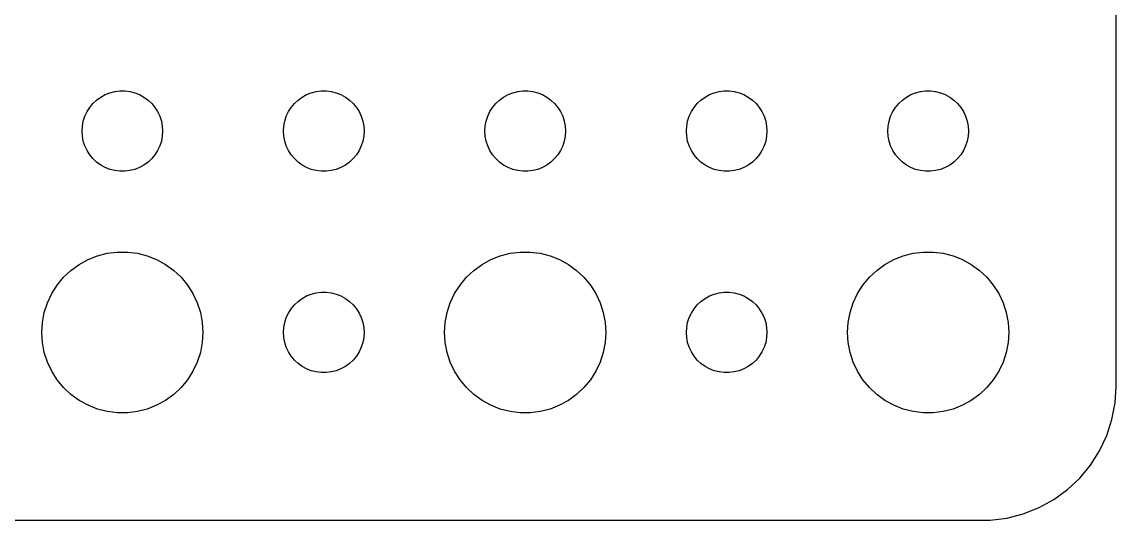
# Model space of a CAD drawing. Header units: metres. Extents: x -37 to 37, y 86 to 184.
# Drawn here: x -3.74 to 37, y 86.01 to 104.57 of the extents above; entities that cross this region are included whole.
import ezdxf

# ---------------------------------------------------------------- set-up
doc = ezdxf.new("R2010")
doc.units = ezdxf.units.M

msp = doc.modelspace()

# ---------------------------------------------------------------- linework, layer by layer
for p, q in [((37, 91), (37, 125)), ((-0.80373, 101.766), (-0.63866, 101.857)), ((-0.63866, 101.857), (-0.46352, 101.927)), ((-0.46352, 101.927), (-0.28107, 101.973)), ((-0.28107, 101.973), (-0.09418, 101.997)), ((-0.09418, 101.997), (0.09418, 101.997)), ((0.09418, 101.997), (0.28107, 101.973)), ((0.28107, 101.973), (0.46352, 101.927)), ((0.46352, 101.927), (0.63866, 101.857)), ((0.63866, 101.857), (0.80373, 101.766)), ((6.69626, 101.766), (6.86133, 101.857)), ((6.86133, 101.857), (7.03647, 101.927)), ((7.03647, 101.927), (7.21892, 101.973)), ((7.21892, 101.973), (7.40581, 101.997)), ((7.40581, 101.997), (7.59418, 101.997)), ((7.59418, 101.997), (7.78107, 101.973)), ((7.78107, 101.973), (7.96352, 101.927)), ((7.96352, 101.927), (8.13866, 101.857)), ((8.13866, 101.857), (8.30373, 101.766)), ((14.1963, 101.766), (14.3613, 101.857)), ((14.3613, 101.857), (14.5365, 101.927)), ((14.5365, 101.927), (14.7189, 101.973)), ((14.7189, 101.973), (14.9058, 101.997)), ((14.9058, 101.997), (15.0942, 101.997)), ((15.0942, 101.997), (15.2811, 101.973)), ((15.2811, 101.973), (15.4635, 101.927)), ((15.4635, 101.927), (15.6387, 101.857)), ((15.6387, 101.857), (15.8037, 101.766)), ((21.6963, 101.766), (21.8613, 101.857)), ((21.8613, 101.857), (22.0365, 101.927)), ((22.0365, 101.927), (22.2189, 101.973)), ((22.2189, 101.973), (22.4058, 101.997)), ((22.4058, 101.997), (22.5942, 101.997)), ((22.5942, 101.997), (22.7811, 101.973)), ((22.7811, 101.973), (22.9635, 101.927)), ((22.9635, 101.927), (23.1387, 101.857)), ((23.1387, 101.857), (23.3037, 101.766)), ((29.1963, 101.766), (29.3613, 101.857)), ((29.3613, 101.857), (29.5365, 101.927)), ((29.5365, 101.927), (29.7189, 101.973)), ((29.7189, 101.973), (29.9058, 101.997)), ((29.9058, 101.997), (30.0942, 101.997)), ((30.0942, 101.997), (30.2811, 101.973)), ((30.2811, 101.973), (30.4635, 101.927)), ((30.4635, 101.927), (30.6387, 101.857)), ((30.6387, 101.857), (30.8037, 101.766)), ((-1.21352, 101.382), (-1.09344, 101.527)), ((-1.09344, 101.527), (-0.95613, 101.656)), ((-0.95613, 101.656), (-0.80373, 101.766)), ((0.80373, 101.766), (0.95613, 101.656)), ((0.95613, 101.656), (1.09344, 101.527)), ((1.09344, 101.527), (1.21352, 101.382)), ((6.28647, 101.382), (6.40654, 101.527)), ((6.40654, 101.527), (6.54385, 101.656)), ((6.54385, 101.656), (6.69626, 101.766)), ((8.30373, 101.766), (8.45613, 101.656)), ((8.45613, 101.656), (8.59344, 101.527)), ((8.59344, 101.527), (8.71352, 101.382)), ((13.7865, 101.382), (13.9065, 101.527)), ((13.9065, 101.527), (14.0439, 101.656)), ((14.0439, 101.656), (14.1963, 101.766)), ((15.8037, 101.766), (15.9561, 101.656)), ((15.9561, 101.656), (16.0934, 101.527)), ((16.0934, 101.527), (16.2135, 101.382)), ((21.2865, 101.382), (21.4065, 101.527)), ((21.4065, 101.527), (21.5439, 101.656)), ((21.5439, 101.656), (21.6963, 101.766)), ((23.3037, 101.766), (23.4561, 101.656)), ((23.4561, 101.656), (23.5934, 101.527)), ((23.5934, 101.527), (23.7135, 101.382)), ((28.7865, 101.382), (28.9065, 101.527)), ((28.9065, 101.527), (29.0439, 101.656)), ((29.0439, 101.656), (29.1963, 101.766)), ((30.8037, 101.766), (30.9561, 101.656)), ((30.9561, 101.656), (31.0934, 101.527)), ((31.0934, 101.527), (31.2135, 101.382)), ((-1.45287, 100.873), (-1.39465, 101.052)), ((-1.39465, 101.052), (-1.31445, 101.223)), ((-1.31445, 101.223), (-1.21352, 101.382)), ((1.21352, 101.382), (1.31445, 101.223)), ((1.31445, 101.223), (1.39465, 101.052)), ((1.39465, 101.052), (1.45287, 100.873)), ((6.04712, 100.873), (6.10533, 101.052)), ((6.10533, 101.052), (6.18553, 101.223)), ((6.18553, 101.223), (6.28647, 101.382)), ((8.71352, 101.382), (8.81445, 101.223)), ((8.81445, 101.223), (8.89465, 101.052)), ((8.89465, 101.052), (8.95287, 100.873)), ((13.5471, 100.873), (13.6053, 101.052)), ((13.6053, 101.052), (13.6855, 101.223)), ((13.6855, 101.223), (13.7865, 101.382)), ((16.2135, 101.382), (16.3145, 101.223)), ((16.3145, 101.223), (16.3947, 101.052)), ((16.3947, 101.052), (16.4529, 100.873)), ((21.0471, 100.873), (21.1053, 101.052)), ((21.1053, 101.052), (21.1855, 101.223)), ((21.1855, 101.223), (21.2865, 101.382)), ((23.7135, 101.382), (23.8145, 101.223)), ((23.8145, 101.223), (23.8947, 101.052)), ((23.8947, 101.052), (23.9529, 100.873)), ((28.5471, 100.873), (28.6053, 101.052)), ((28.6053, 101.052), (28.6855, 101.223)), ((28.6855, 101.223), (28.7865, 101.382)), ((31.2135, 101.382), (31.3145, 101.223)), ((31.3145, 101.223), (31.3947, 101.052)), ((31.3947, 101.052), (31.4529, 100.873)), ((-1.5, 100.5), (-1.48816, 100.688)), ((-1.48816, 100.688), (-1.45287, 100.873)), ((1.45287, 100.873), (1.48816, 100.688)), ((1.48816, 100.688), (1.5, 100.5)), ((6, 100.5), (6.01183, 100.688)), ((6.01183, 100.688), (6.04712, 100.873)), ((8.95287, 100.873), (8.98816, 100.688)), ((8.98816, 100.688), (9, 100.5)), ((13.5, 100.5), (13.5118, 100.688)), ((13.5118, 100.688), (13.5471, 100.873)), ((16.4529, 100.873), (16.4882, 100.688)), ((16.4882, 100.688), (16.5, 100.5)), ((21, 100.5), (21.0118, 100.688)), ((21.0118, 100.688), (21.0471, 100.873)), ((23.9529, 100.873), (23.9882, 100.688)), ((23.9882, 100.688), (24, 100.5)), ((28.5, 100.5), (28.5118, 100.688)), ((28.5118, 100.688), (28.5471, 100.873)), ((31.4529, 100.873), (31.4882, 100.688)), ((31.4882, 100.688), (31.5, 100.5)), ((-1.48816, 100.312), (-1.5, 100.5)), ((-1.45287, 100.127), (-1.48816, 100.312)), ((1.48816, 100.312), (1.45287, 100.127)), ((1.5, 100.5), (1.48816, 100.312)), ((6.01183, 100.312), (6, 100.5)), ((6.04712, 100.127), (6.01183, 100.312)), ((8.98816, 100.312), (8.95287, 100.127)), ((9, 100.5), (8.98816, 100.312)), ((13.5118, 100.312), (13.5, 100.5)), ((13.5471, 100.127), (13.5118, 100.312)), ((16.4882, 100.312), (16.4529, 100.127)), ((16.5, 100.5), (16.4882, 100.312)), ((21.0118, 100.312), (21, 100.5)), ((21.0471, 100.127), (21.0118, 100.312)), ((23.9882, 100.312), (23.9529, 100.127)), ((24, 100.5), (23.9882, 100.312)), ((28.5118, 100.312), (28.5, 100.5)), ((28.5471, 100.127), (28.5118, 100.312)), ((31.4882, 100.312), (31.4529, 100.127)), ((31.5, 100.5), (31.4882, 100.312)), ((-1.39465, 99.9478), (-1.45287, 100.127)), ((-1.31445, 99.7774), (-1.39465, 99.9478)), ((1.39465, 99.9478), (1.31445, 99.7774)), ((1.45287, 100.127), (1.39465, 99.9478)), ((6.10533, 99.9478), (6.04712, 100.127)), ((6.18553, 99.7774), (6.10533, 99.9478)), ((8.89465, 99.9478), (8.81445, 99.7774)), ((8.95287, 100.127), (8.89465, 99.9478)), ((13.6053, 99.9478), (13.5471, 100.127)), ((13.6855, 99.7774), (13.6053, 99.9478)), ((16.3947, 99.9478), (16.3145, 99.7774)), ((16.4529, 100.127), (16.3947, 99.9478)), ((21.1053, 99.9478), (21.0471, 100.127)), ((21.1855, 99.7774), (21.1053, 99.9478)), ((23.8947, 99.9478), (23.8145, 99.7774)), ((23.9529, 100.127), (23.8947, 99.9478)), ((28.6053, 99.9478), (28.5471, 100.127)), ((28.6855, 99.7774), (28.6053, 99.9478)), ((31.3947, 99.9478), (31.3145, 99.7774)), ((31.4529, 100.127), (31.3947, 99.9478)), ((-1.21352, 99.6183), (-1.31445, 99.7774)), ((-1.09344, 99.4732), (-1.21352, 99.6183)), ((-0.95613, 99.3442), (-1.09344, 99.4732)), ((1.09344, 99.4732), (0.95613, 99.3442)), ((1.21352, 99.6183), (1.09344, 99.4732)), ((1.31445, 99.7774), (1.21352, 99.6183)), ((6.28647, 99.6183), (6.18553, 99.7774)), ((6.40654, 99.4732), (6.28647, 99.6183)), ((6.54385, 99.3442), (6.40654, 99.4732)), ((8.59344, 99.4732), (8.45613, 99.3442)), ((8.71352, 99.6183), (8.59344, 99.4732)), ((8.81445, 99.7774), (8.71352, 99.6183)), ((13.7865, 99.6183), (13.6855, 99.7774)), ((13.9065, 99.4732), (13.7865, 99.6183)), ((14.0439, 99.3442), (13.9065, 99.4732)), ((16.0934, 99.4732), (15.9561, 99.3442)), ((16.2135, 99.6183), (16.0934, 99.4732)), ((16.3145, 99.7774), (16.2135, 99.6183)), ((21.2865, 99.6183), (21.1855, 99.7774)), ((21.4065, 99.4732), (21.2865, 99.6183)), ((21.5439, 99.3442), (21.4065, 99.4732)), ((23.5934, 99.4732), (23.4561, 99.3442)), ((23.7135, 99.6183), (23.5934, 99.4732)), ((23.8145, 99.7774), (23.7135, 99.6183)), ((28.7865, 99.6183), (28.6855, 99.7774)), ((28.9065, 99.4732), (28.7865, 99.6183)), ((29.0439, 99.3442), (28.9065, 99.4732)), ((31.0934, 99.4732), (30.9561, 99.3442)), ((31.2135, 99.6183), (31.0934, 99.4732)), ((31.3145, 99.7774), (31.2135, 99.6183)), ((-0.80373, 99.2335), (-0.95613, 99.3442)), ((-0.63866, 99.1428), (-0.80373, 99.2335)), ((-0.46352, 99.0734), (-0.63866, 99.1428)), ((-0.28107, 99.0266), (-0.46352, 99.0734)), ((-0.09418, 99.003), (-0.28107, 99.0266)), ((0.09418, 99.003), (-0.09418, 99.003)), ((0.28107, 99.0266), (0.09418, 99.003)), ((0.46352, 99.0734), (0.28107, 99.0266)), ((0.63866, 99.1428), (0.46352, 99.0734)), ((0.80373, 99.2335), (0.63866, 99.1428)), ((0.95613, 99.3442), (0.80373, 99.2335)), ((6.69626, 99.2335), (6.54385, 99.3442)), ((6.86133, 99.1428), (6.69626, 99.2335)), ((7.03647, 99.0734), (6.86133, 99.1428)), ((7.21892, 99.0266), (7.03647, 99.0734)), ((7.40581, 99.003), (7.21892, 99.0266)), ((7.59418, 99.003), (7.40581, 99.003)), ((7.78107, 99.0266), (7.59418, 99.003)), ((7.96352, 99.0734), (7.78107, 99.0266)), ((8.13866, 99.1428), (7.96352, 99.0734)), ((8.30373, 99.2335), (8.13866, 99.1428)), ((8.45613, 99.3442), (8.30373, 99.2335)), ((14.1963, 99.2335), (14.0439, 99.3442)), ((14.3613, 99.1428), (14.1963, 99.2335)), ((14.5365, 99.0734), (14.3613, 99.1428)), ((14.7189, 99.0266), (14.5365, 99.0734)), ((14.9058, 99.003), (14.7189, 99.0266)), ((15.0942, 99.003), (14.9058, 99.003)), ((15.2811, 99.0266), (15.0942, 99.003)), ((15.4635, 99.0734), (15.2811, 99.0266)), ((15.6387, 99.1428), (15.4635, 99.0734)), ((15.8037, 99.2335), (15.6387, 99.1428)), ((15.9561, 99.3442), (15.8037, 99.2335)), ((21.6963, 99.2335), (21.5439, 99.3442)), ((21.8613, 99.1428), (21.6963, 99.2335)), ((22.0365, 99.0734), (21.8613, 99.1428)), ((22.2189, 99.0266), (22.0365, 99.0734)), ((22.4058, 99.003), (22.2189, 99.0266)), ((22.5942, 99.003), (22.4058, 99.003)), ((22.7811, 99.0266), (22.5942, 99.003)), ((22.9635, 99.0734), (22.7811, 99.0266)), ((23.1387, 99.1428), (22.9635, 99.0734)), ((23.3037, 99.2335), (23.1387, 99.1428)), ((23.4561, 99.3442), (23.3037, 99.2335)), ((29.1963, 99.2335), (29.0439, 99.3442)), ((29.3613, 99.1428), (29.1963, 99.2335)), ((29.5365, 99.0734), (29.3613, 99.1428)), ((29.7189, 99.0266), (29.5365, 99.0734)), ((29.9058, 99.003), (29.7189, 99.0266)), ((30.0942, 99.003), (29.9058, 99.003)), ((30.2811, 99.0266), (30.0942, 99.003)), ((30.4635, 99.0734), (30.2811, 99.0266)), ((30.6387, 99.1428), (30.4635, 99.0734)), ((30.8037, 99.2335), (30.6387, 99.1428)), ((30.9561, 99.3442), (30.8037, 99.2335)), ((-1.27733, 95.7145), (-0.92705, 95.8532)), ((-0.92705, 95.8532), (-0.56213, 95.9469)), ((-0.56213, 95.9469), (-0.18837, 95.9941)), ((-0.18837, 95.9941), (0.18837, 95.9941)), ((0.18837, 95.9941), (0.56213, 95.9469)), ((0.56213, 95.9469), (0.92705, 95.8532)), ((0.92705, 95.8532), (1.27733, 95.7145)), ((13.7227, 95.7145), (14.0729, 95.8532)), ((14.0729, 95.8532), (14.4379, 95.9469)), ((14.4379, 95.9469), (14.8116, 95.9941)), ((14.8116, 95.9941), (15.1884, 95.9941)), ((15.1884, 95.9941), (15.5621, 95.9469)), ((15.5621, 95.9469), (15.927, 95.8532)), ((15.927, 95.8532), (16.2773, 95.7145)), ((28.7227, 95.7145), (29.0729, 95.8532)), ((29.0729, 95.8532), (29.4379, 95.9469)), ((29.4379, 95.9469), (29.8116, 95.9941)), ((29.8116, 95.9941), (30.1884, 95.9941)), ((30.1884, 95.9941), (30.5621, 95.9469)), ((30.5621, 95.9469), (30.927, 95.8532)), ((30.927, 95.8532), (31.2773, 95.7145)), ((-1.91226, 95.3116), (-1.60747, 95.533)), ((-1.60747, 95.533), (-1.27733, 95.7145)), ((1.27733, 95.7145), (1.60747, 95.533)), ((1.60747, 95.533), (1.91226, 95.3116)), ((13.0877, 95.3116), (13.3925, 95.533)), ((13.3925, 95.533), (13.7227, 95.7145)), ((16.2773, 95.7145), (16.6075, 95.533)), ((16.6075, 95.533), (16.9123, 95.3116)), ((28.0877, 95.3116), (28.3925, 95.533)), ((28.3925, 95.533), (28.7227, 95.7145)), ((31.2773, 95.7145), (31.6075, 95.533)), ((31.6075, 95.533), (31.9123, 95.3116)), ((-2.42705, 94.7634), (-2.1869, 95.0536)), ((-2.1869, 95.0536), (-1.91226, 95.3116)), ((1.91226, 95.3116), (2.1869, 95.0536)), ((2.1869, 95.0536), (2.42705, 94.7634)), ((12.5729, 94.7634), (12.8131, 95.0536)), ((12.8131, 95.0536), (13.0877, 95.3116)), ((16.9123, 95.3116), (17.1869, 95.0536)), ((17.1869, 95.0536), (17.427, 94.7634)), ((27.5729, 94.7634), (27.8131, 95.0536)), ((27.8131, 95.0536), (28.0877, 95.3116)), ((31.9123, 95.3116), (32.1869, 95.0536)), ((32.1869, 95.0536), (32.427, 94.7634)), ((-2.62891, 94.4453), (-2.42705, 94.7634)), ((2.42705, 94.7634), (2.62891, 94.4453)), ((12.3711, 94.4453), (12.5729, 94.7634)), ((17.427, 94.7634), (17.6289, 94.4453)), ((27.3711, 94.4453), (27.5729, 94.7634)), ((32.427, 94.7634), (32.6289, 94.4453)), ((-2.78932, 94.1044), (-2.62891, 94.4453)), ((2.62891, 94.4453), (2.78932, 94.1044)), ((6.40654, 94.0268), (6.54385, 94.1558)), ((6.54385, 94.1558), (6.69626, 94.2665)), ((6.69626, 94.2665), (6.86133, 94.3573)), ((6.86133, 94.3573), (7.03647, 94.4266)), ((7.03647, 94.4266), (7.21892, 94.4734)), ((7.21892, 94.4734), (7.40581, 94.4971)), ((7.40581, 94.4971), (7.59418, 94.4971)), ((7.59418, 94.4971), (7.78107, 94.4734)), ((7.78107, 94.4734), (7.96352, 94.4266)), ((7.96352, 94.4266), (8.13866, 94.3573)), ((8.13866, 94.3573), (8.30373, 94.2665)), ((8.30373, 94.2665), (8.45613, 94.1558)), ((8.45613, 94.1558), (8.59344, 94.0268)), ((12.2107, 94.1044), (12.3711, 94.4453)), ((17.6289, 94.4453), (17.7893, 94.1044)), ((21.4065, 94.0268), (21.5439, 94.1558)), ((21.5439, 94.1558), (21.6963, 94.2665)), ((21.6963, 94.2665), (21.8613, 94.3573)), ((21.8613, 94.3573), (22.0365, 94.4266)), ((22.0365, 94.4266), (22.2189, 94.4734)), ((22.2189, 94.4734), (22.4058, 94.4971)), ((22.4058, 94.4971), (22.5942, 94.4971)), ((22.5942, 94.4971), (22.7811, 94.4734)), ((22.7811, 94.4734), (22.9635, 94.4266)), ((22.9635, 94.4266), (23.1387, 94.3573)), ((23.1387, 94.3573), (23.3037, 94.2665)), ((23.3037, 94.2665), (23.4561, 94.1558)), ((23.4561, 94.1558), (23.5934, 94.0268)), ((27.2107, 94.1044), (27.3711, 94.4453)), ((32.6289, 94.4453), (32.7893, 94.1044)), ((-2.97633, 93.376), (-2.90575, 93.7461)), ((-2.90575, 93.7461), (-2.78932, 94.1044)), ((2.78932, 94.1044), (2.90575, 93.7461)), ((2.90575, 93.7461), (2.97633, 93.376)), ((6.10533, 93.5522), (6.18553, 93.7226)), ((6.18553, 93.7226), (6.28647, 93.8817)), ((6.28647, 93.8817), (6.40654, 94.0268)), ((8.59344, 94.0268), (8.71352, 93.8817)), ((8.71352, 93.8817), (8.81445, 93.7226)), ((8.81445, 93.7226), (8.89465, 93.5522)), ((12.0237, 93.376), (12.0942, 93.7461)), ((12.0942, 93.7461), (12.2107, 94.1044)), ((17.7893, 94.1044), (17.9057, 93.7461)), ((17.9057, 93.7461), (17.9763, 93.376)), ((21.1053, 93.5522), (21.1855, 93.7226)), ((21.1855, 93.7226), (21.2865, 93.8817)), ((21.2865, 93.8817), (21.4065, 94.0268)), ((23.5934, 94.0268), (23.7135, 93.8817)), ((23.7135, 93.8817), (23.8145, 93.7226)), ((23.8145, 93.7226), (23.8947, 93.5522)), ((27.0237, 93.376), (27.0942, 93.7461)), ((27.0942, 93.7461), (27.2107, 94.1044)), ((32.7893, 94.1044), (32.9057, 93.7461)), ((32.9057, 93.7461), (32.9763, 93.376)), ((-3, 93), (-2.97633, 93.376)), ((2.97633, 93.376), (3, 93)), ((6.01183, 93.188), (6.04712, 93.373)), ((6.04712, 93.373), (6.10533, 93.5522)), ((8.89465, 93.5522), (8.95287, 93.373)), ((8.95287, 93.373), (8.98816, 93.188)), ((12, 93), (12.0237, 93.376)), ((17.9763, 93.376), (18, 93)), ((21.0118, 93.188), (21.0471, 93.373)), ((21.0471, 93.373), (21.1053, 93.5522)), ((23.8947, 93.5522), (23.9529, 93.373)), ((23.9529, 93.373), (23.9882, 93.188)), ((27, 93), (27.0237, 93.376)), ((32.9763, 93.376), (33, 93)), ((-2.97633, 92.624), (-3, 93)), ((3, 93), (2.97633, 92.624)), ((6, 93), (6.01183, 93.188)), ((6.01183, 92.812), (6, 93)), ((8.98816, 93.188), (9, 93)), ((9, 93), (8.98816, 92.812)), ((12.0237, 92.624), (12, 93)), ((18, 93), (17.9763, 92.624)), ((21, 93), (21.0118, 93.188)), ((21.0118, 92.812), (21, 93)), ((23.9882, 93.188), (24, 93)), ((24, 93), (23.9882, 92.812)), ((27.0237, 92.624), (27, 93)), ((33, 93), (32.9763, 92.624)), ((-2.90575, 92.2539), (-2.97633, 92.624)), ((2.97633, 92.624), (2.90575, 92.2539)), ((6.04712, 92.627), (6.01183, 92.812)), ((6.10533, 92.4478), (6.04712, 92.627)), ((8.95287, 92.627), (8.89465, 92.4478)), ((8.98816, 92.812), (8.95287, 92.627)), ((12.0942, 92.2539), (12.0237, 92.624)), ((17.9763, 92.624), (17.9057, 92.2539)), ((21.0471, 92.627), (21.0118, 92.812)), ((21.1053, 92.4478), (21.0471, 92.627)), ((23.9529, 92.627), (23.8947, 92.4478)), ((23.9882, 92.812), (23.9529, 92.627)), ((27.0942, 92.2539), (27.0237, 92.624)), ((32.9763, 92.624), (32.9057, 92.2539)), ((-2.78932, 91.8956), (-2.90575, 92.2539)), ((2.90575, 92.2539), (2.78932, 91.8956)), ((6.18553, 92.2774), (6.10533, 92.4478)), ((6.28647, 92.1183), (6.18553, 92.2774)), ((6.40654, 91.9732), (6.28647, 92.1183)), ((8.71352, 92.1183), (8.59344, 91.9732)), ((8.81445, 92.2774), (8.71352, 92.1183)), ((8.89465, 92.4478), (8.81445, 92.2774)), ((12.2107, 91.8956), (12.0942, 92.2539)), ((17.9057, 92.2539), (17.7893, 91.8956)), ((21.1855, 92.2774), (21.1053, 92.4478)), ((21.2865, 92.1183), (21.1855, 92.2774)), ((21.4065, 91.9732), (21.2865, 92.1183)), ((23.7135, 92.1183), (23.5934, 91.9732)), ((23.8145, 92.2774), (23.7135, 92.1183)), ((23.8947, 92.4478), (23.8145, 92.2774)), ((27.2107, 91.8956), (27.0942, 92.2539)), ((32.9057, 92.2539), (32.7893, 91.8956)), ((-2.62891, 91.5547), (-2.78932, 91.8956)), ((2.78932, 91.8956), (2.62891, 91.5547)), ((6.54385, 91.8442), (6.40654, 91.9732)), ((6.69626, 91.7335), (6.54385, 91.8442)), ((6.86133, 91.6428), (6.69626, 91.7335)), ((8.30373, 91.7335), (8.13866, 91.6428)), ((8.45613, 91.8442), (8.30373, 91.7335)), ((8.59344, 91.9732), (8.45613, 91.8442)), ((12.3711, 91.5547), (12.2107, 91.8956)), ((17.7893, 91.8956), (17.6289, 91.5547)), ((21.5439, 91.8442), (21.4065, 91.9732)), ((21.6963, 91.7335), (21.5439, 91.8442)), ((21.8613, 91.6428), (21.6963, 91.7335)), ((23.3037, 91.7335), (23.1387, 91.6428)), ((23.4561, 91.8442), (23.3037, 91.7335)), ((23.5934, 91.9732), (23.4561, 91.8442)), ((27.3711, 91.5547), (27.2107, 91.8956)), ((32.7893, 91.8956), (32.6289, 91.5547)), ((-2.42705, 91.2366), (-2.62891, 91.5547)), ((2.62891, 91.5547), (2.42705, 91.2366)), ((7.03647, 91.5734), (6.86133, 91.6428)), ((7.21892, 91.5266), (7.03647, 91.5734)), ((7.40581, 91.503), (7.21892, 91.5266)), ((7.59418, 91.503), (7.40581, 91.503)), ((7.78107, 91.5266), (7.59418, 91.503)), ((7.96352, 91.5734), (7.78107, 91.5266)), ((8.13866, 91.6428), (7.96352, 91.5734)), ((12.5729, 91.2366), (12.3711, 91.5547)), ((17.6289, 91.5547), (17.427, 91.2366)), ((22.0365, 91.5734), (21.8613, 91.6428)), ((22.2189, 91.5266), (22.0365, 91.5734)), ((22.4058, 91.503), (22.2189, 91.5266)), ((22.5942, 91.503), (22.4058, 91.503)), ((22.7811, 91.5266), (22.5942, 91.503)), ((22.9635, 91.5734), (22.7811, 91.5266)), ((23.1387, 91.6428), (22.9635, 91.5734)), ((27.5729, 91.2366), (27.3711, 91.5547)), ((32.6289, 91.5547), (32.427, 91.2366)), ((-2.1869, 90.9464), (-2.42705, 91.2366)), ((-1.91226, 90.6885), (-2.1869, 90.9464)), ((2.1869, 90.9464), (1.91226, 90.6885)), ((2.42705, 91.2366), (2.1869, 90.9464)), ((12.8131, 90.9464), (12.5729, 91.2366)), ((13.0877, 90.6885), (12.8131, 90.9464)), ((17.1869, 90.9464), (16.9123, 90.6885)), ((17.427, 91.2366), (17.1869, 90.9464)), ((27.8131, 90.9464), (27.5729, 91.2366)), ((28.0877, 90.6885), (27.8131, 90.9464)), ((32.1869, 90.9464), (31.9123, 90.6885)), ((32.427, 91.2366), (32.1869, 90.9464)), ((36.9606, 90.3733), (37, 91)), ((-1.60747, 90.467), (-1.91226, 90.6885)), ((-1.27733, 90.2855), (-1.60747, 90.467)), ((1.60747, 90.467), (1.27733, 90.2855)), ((1.91226, 90.6885), (1.60747, 90.467)), ((13.3925, 90.467), (13.0877, 90.6885)), ((13.7227, 90.2855), (13.3925, 90.467)), ((16.6075, 90.467), (16.2773, 90.2855)), ((16.9123, 90.6885), (16.6075, 90.467)), ((28.3925, 90.467), (28.0877, 90.6885)), ((28.7227, 90.2855), (28.3925, 90.467)), ((31.6075, 90.467), (31.2773, 90.2855)), ((31.9123, 90.6885), (31.6075, 90.467)), ((-0.92705, 90.1468), (-1.27733, 90.2855)), ((-0.56213, 90.0531), (-0.92705, 90.1468)), ((-0.18837, 90.0059), (-0.56213, 90.0531)), ((0.56213, 90.0531), (0.18837, 90.0059)), ((0.92705, 90.1468), (0.56213, 90.0531)), ((1.27733, 90.2855), (0.92705, 90.1468)), ((14.0729, 90.1468), (13.7227, 90.2855)), ((14.4379, 90.0531), (14.0729, 90.1468)), ((14.8116, 90.0059), (14.4379, 90.0531)), ((15.5621, 90.0531), (15.1884, 90.0059)), ((15.927, 90.1468), (15.5621, 90.0531)), ((16.2773, 90.2855), (15.927, 90.1468)), ((29.0729, 90.1468), (28.7227, 90.2855)), ((29.4379, 90.0531), (29.0729, 90.1468)), ((29.8116, 90.0059), (29.4379, 90.0531)), ((30.5621, 90.0531), (30.1884, 90.0059)), ((30.927, 90.1468), (30.5621, 90.0531)), ((31.2773, 90.2855), (30.927, 90.1468)), ((36.8429, 89.7566), (36.9606, 90.3733)), ((0.18837, 90.0059), (-0.18837, 90.0059)), ((15.1884, 90.0059), (14.8116, 90.0059)), ((30.1884, 90.0059), (29.8116, 90.0059)), ((36.6489, 89.1594), (36.8429, 89.7566)), ((36.3815, 88.5912), (36.6489, 89.1594)), ((36.0451, 88.0611), (36.3815, 88.5912)), ((35.6448, 87.5773), (36.0451, 88.0611)), ((35.1871, 87.1474), (35.6448, 87.5773)), ((34.1289, 86.4759), (34.6791, 86.7784)), ((34.6791, 86.7784), (35.1871, 87.1474)), ((33.5451, 86.2447), (34.1289, 86.4759)), ((-32.3139, 86.0099), (32.3139, 86.0099)), ((32.3139, 86.0099), (32.9369, 86.0886)), ((32.9369, 86.0886), (33.5451, 86.2447))]:
    msp.add_line(p, q)

doc.saveas('drawing.dxf')
